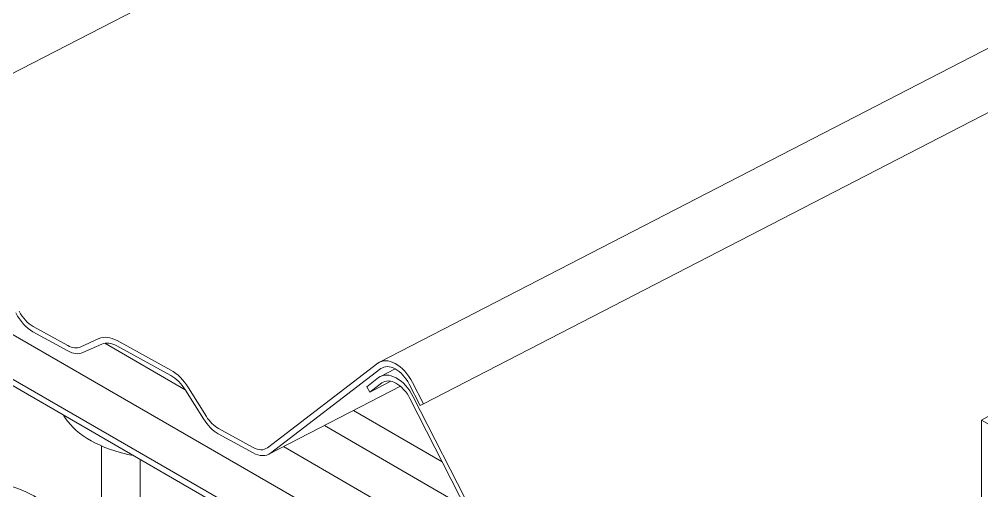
# Model space of a CAD drawing. Header units: millimetres. Extents: x -312439 to 477422, y -331570 to 212570.
# Drawn here: x 400660 to 401416, y 106992 to 107362 of the extents above; entities that cross this region are included whole.
import ezdxf

# ---------------------------------------------------------------- set-up
doc = ezdxf.new("R2010")
doc.units = ezdxf.units.MM

msp = doc.modelspace()

# ---------------------------------------------------------------- linework, layer by layer
at = {"color": 0, "linetype": 'Continuous', "lineweight": 0, "extrusion": (0, 0.816497, 0.57735)}
for p, q in [((396734.042, 109377.832), (401453.538, 106653.03)), ((396734.042, 109342.828), (401489.123, 106597.48)), ((400587.997, 107284.64), (401733.02, 107874.793)), ((402087.915, 107682.784), (400942.891, 107092.631)), ((402465.307, 107653.216), (401415.502, 107047.111)), ((400977.355, 107059.844), (402122.379, 107649.997)), ((401019.798, 106863.451), (400494.029, 107167.004)), ((400670.78, 107116.432), (400698.091, 107101.427)), ((400698.197, 107105.574), (400670.911, 107120.565)), ((400722.598, 107111.125), (400707.853, 107104.504)), ((400779.06, 107086.325), (400736.78, 107109.554)), ((400710.01, 107100.107), (400724.755, 107106.727)), ((400727.103, 107107.442), (400790.382, 107070.908)), ((400736.674, 107105.407), (400778.954, 107082.178)), ((400941.456, 107091.721), (400854.857, 107025.501)), ((400857.374, 107021.319), (400943.973, 107087.539)), ((400955.176, 107087.383), (400943.528, 107081.379)), ((400942.092, 107080.47), (400932.844, 107073.397)), ((400790.611, 107070.545), (400804.615, 107048.13)), ((400806.934, 107050.068), (400792.929, 107072.484)), ((400959.315, 107073.69), (400855.938, 107020.409)), ((400932.844, 107073.397), (400935.361, 107069.215)), ((400935.361, 107069.215), (400951.778, 107077.676)), ((400935.361, 107069.215), (400944.61, 107076.287)), ((400966.06, 107075.404), (400974.697, 107058.505)), ((400977.355, 107059.844), (400968.718, 107076.743)), ((400966.697, 107064.152), (401047.57, 106905.921)), ((401050.228, 106907.26), (400969.355, 107065.491)), ((400974.697, 107058.505), (400977.355, 107059.844)), ((400922.428, 107054.678), (400992.098, 107014.455)), ((400843.662, 107025.653), (400816.377, 107040.644)), ((400899.547, 107042.885), (401010.227, 106978.985)), ((401415.502, 107047.111), (401415.502, 106864.085)), ((401489.123, 107004.605), (401415.502, 107047.111)), ((400816.271, 107036.497), (400843.582, 107021.493)), ((400724.567, 106981.665), (400724.567, 107026.89)), ((400867.514, 107026.375), (401035.607, 106929.327))]:
    msp.add_line(p, q, dxfattribs=at)
at = {"color": 5, "linetype": 'Continuous', "lineweight": 0, "extrusion": (0, 0.816497, 0.57735)}
msp.add_line((400755.043, 106741.546), (400755.043, 107016.307), dxfattribs=at)
at = {"color": 0, "linetype": 'Continuous', "lineweight": 0}
for centre, major_axis, start_param, end_param in [((400671.363, 107138.263), (11.825, -22.942), 4.7067872, 5.5477045), ((400671.363, 107138.263), (-9.58, 18.587), 1.5651945, 2.4074876), ((400736.117, 107083.562), (-14.069, 27.297), 5.5490802, 6.2504354), ((400736.117, 107083.562), (-11.825, 22.942), 5.5490802, 6.2504354), ((400698.648, 107123.272), (11.825, -22.942), 5.5490796, 6.2504361), ((400698.648, 107123.272), (9.58, -18.587), 5.5490802, 6.2504354), ((400954.716, 107069.689), (-11.825, 22.942), 4.7067872, 6.3913733), ((400778.397, 107060.333), (-14.069, 27.297), 4.847725, 5.5490802), ((400954.716, 107069.689), (-9.58, 18.587), 4.7067872, 6.3913733), ((400778.397, 107060.333), (11.825, -22.942), 1.7061324, 2.4074876), ((400955.353, 107058.437), (-11.825, 22.942), 4.7067872, 6.3913733), ((400955.353, 107058.437), (-9.58, 18.587), 4.7067872, 6.3913733), ((400816.828, 107058.342), (11.825, -22.942), 4.8477244, 5.5490809), ((400816.828, 107058.342), (-9.58, 18.587), 1.7061324, 2.4074876), ((400844.114, 107043.351), (9.58, -18.587), 5.5490802, 6.3913733), ((400844.114, 107043.351), (11.825, -22.942), 5.550456, 6.3913733)]:
    msp.add_ellipse(centre, major_axis=major_axis, ratio=0.6074486, start_param=start_param, end_param=end_param, dxfattribs=at)
at = {"color": 5, "linetype": 'Continuous', "lineweight": 0}
for start_param, end_param in [(3.4534781, 4.3196899), (4.3196899, 4.4005035)]:
    msp.add_ellipse((400776.104, 107066.231), major_axis=(85.437, 0), ratio=0.5773503, start_param=start_param, end_param=end_param, dxfattribs=at)
msp.add_open_spline([(400685.45, 106977.752), (400683.714, 106979.2), (400681.948, 106980.585), (400672.527, 106987.498), (400664.386, 106991.898), (400649.887, 106996.479), (400643.738, 106997.537), (400637.511, 106997.485)], degree=3, knots=[4.4935841, 4.4935841, 4.4935841, 4.4935841, 4.57771845, 4.57771845, 4.93503834, 4.93503834, 5.18183162, 5.18183162, 5.18183162, 5.18183162], dxfattribs=at)

doc.saveas('drawing.dxf')
